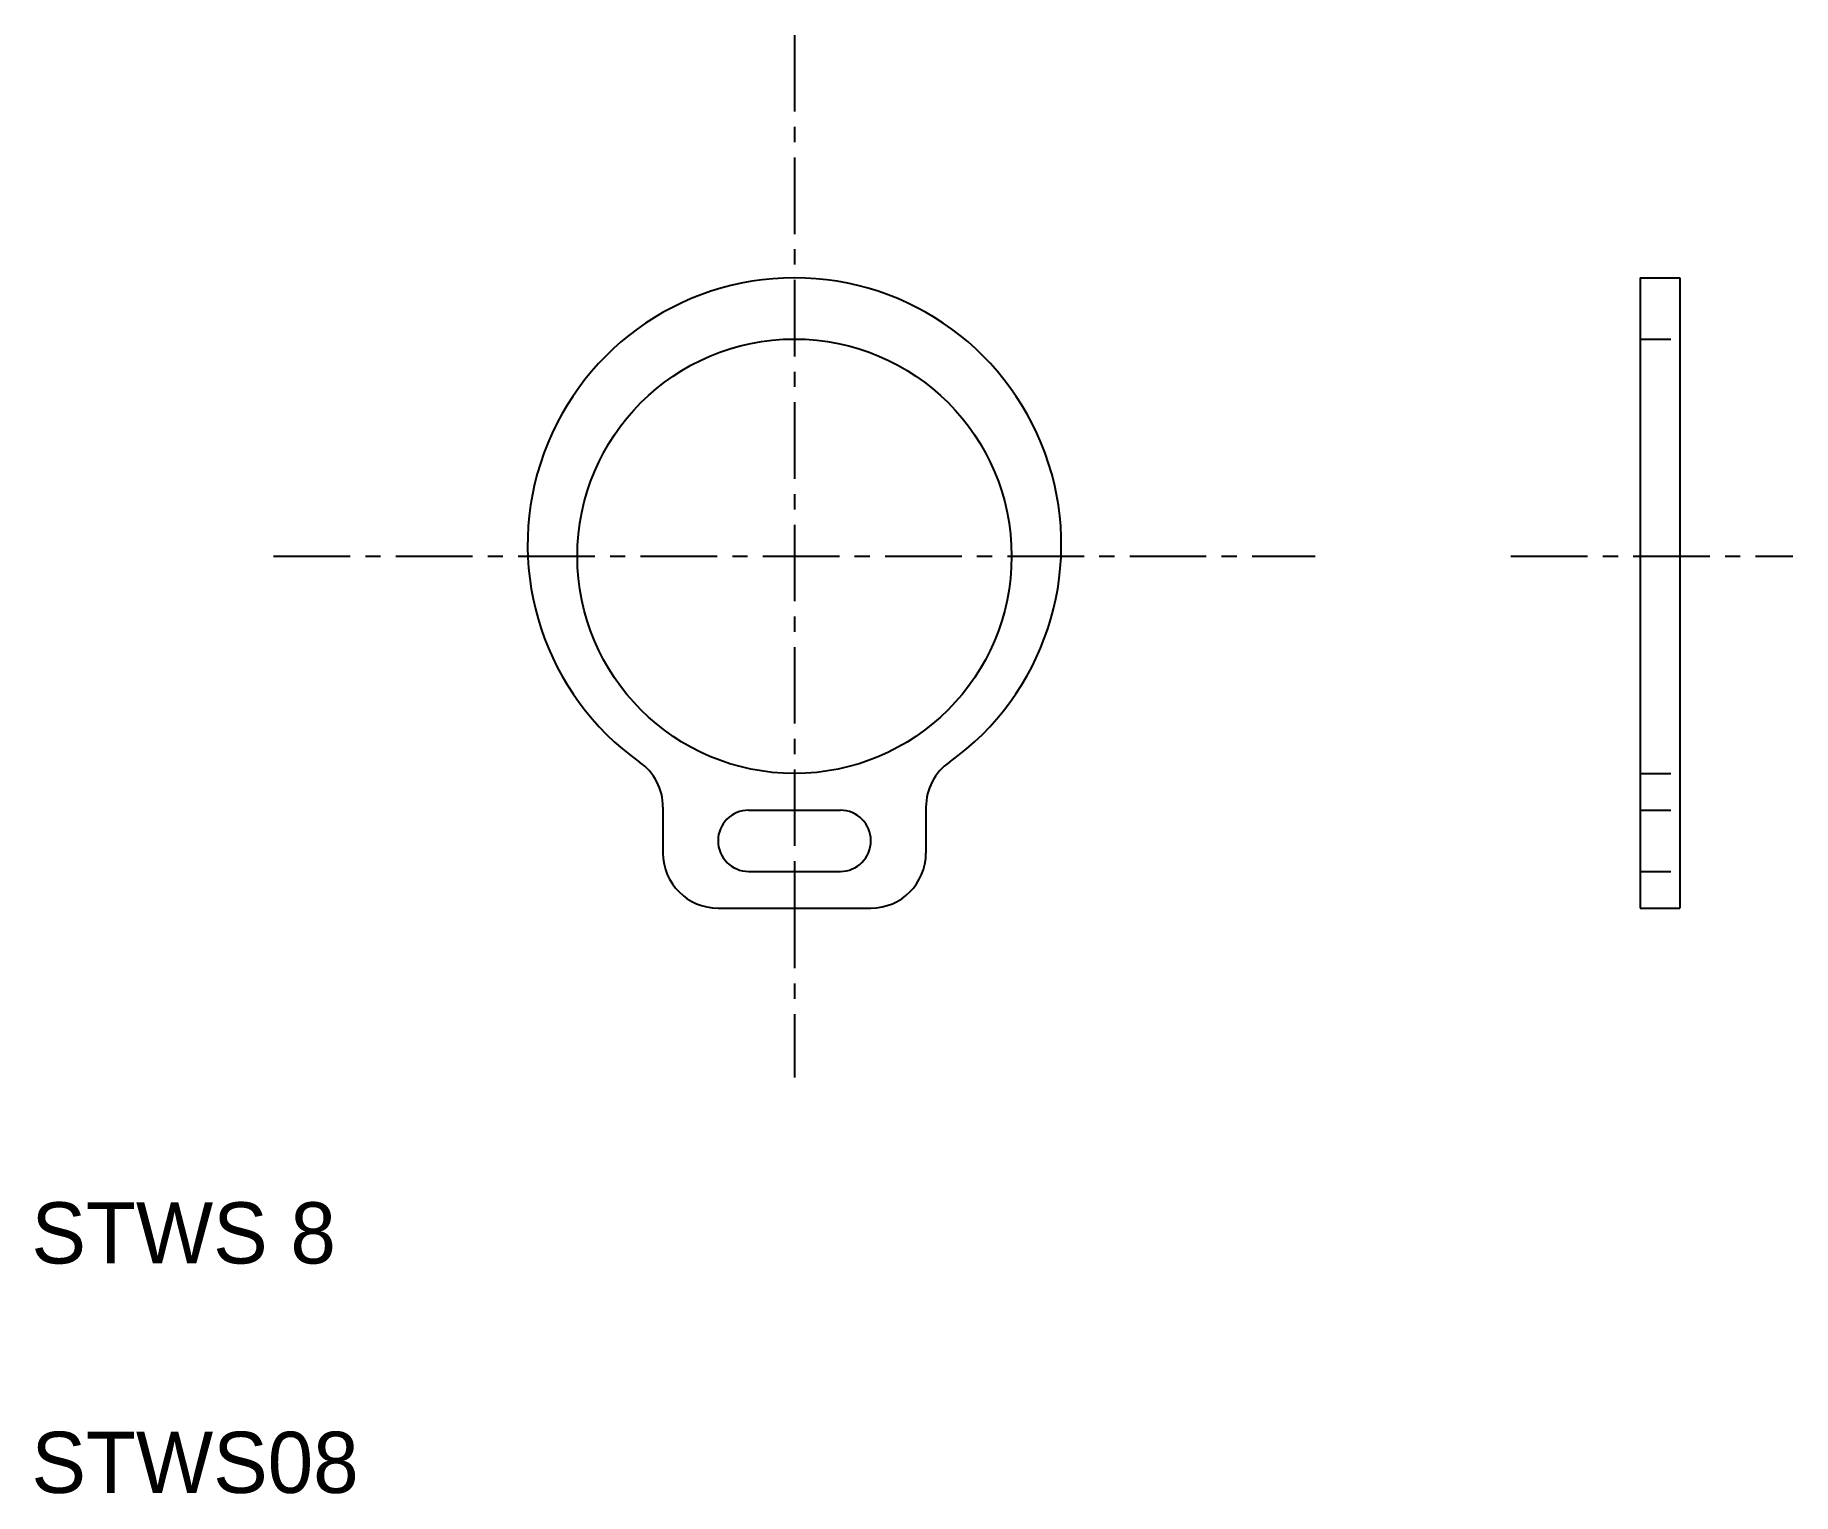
# Model space of a CAD drawing. Extents: x 2.6 to 31.3, y 2.5 to 26.3.
import ezdxf

# ---------------------------------------------------------------- set-up
doc = ezdxf.new("R2010")
doc.units = 0
doc.linetypes.add('CENTER', pattern=[2, 1.25, -0.25, 0.25, -0.25])
doc.linetypes.add('DASHED', pattern=[0.75, 0.5, -0.25])
doc.layers.get('0').update_dxf_attribs({"linetype": 'CONTINUOUS'})
doc.layers.add('CENTER', color=1, linetype='CENTER')

msp = doc.modelspace()

# ---------------------------------------------------------------- linework, layer by layer
at = {"linetype": 'CONTINUOUS'}
for p, q in [((28.804, 22.358), (28.804, 12.058)), ((28.804, 22.358), (29.454, 22.358)), ((29.454, 22.358), (29.454, 12.058)), ((12.826, 13.707), (12.826, 12.958)), ((14.226, 13.658), (15.726, 13.658)), ((17.126, 13.707), (17.126, 12.958)), ((14.226, 12.658), (15.726, 12.658)), ((13.726, 12.058), (16.226, 12.058)), ((28.804, 12.058), (29.454, 12.058))]:
    msp.add_line(p, q, dxfattribs=at)
at = {"color": 3, "linetype": 'DASHED'}
for p, q in [((28.804, 21.358), (29.454, 21.358)), ((28.804, 14.258), (29.454, 14.258)), ((28.804, 13.658), (29.454, 13.658)), ((28.804, 12.658), (29.454, 12.658))]:
    msp.add_line(p, q, dxfattribs=at)
for p, q in [((14.976, 14.258), (14.976, 13.658)), ((14.976, 12.658), (14.976, 12.058))]:
    msp.add_line(p, q)
msp.add_circle((14.976, 17.808), 3.55)
at = {"linetype": 'CONTINUOUS'}
for centre, radius, start, end in [((14.976, 17.995), 4.363, 305.5265, 234.4735), ((11.926, 13.707), 0.9, 0, 55.0939), ((18.026, 13.707), 0.9, 124.9061, 180), ((14.226, 13.158), 0.5, 90, 270), ((15.726, 13.158), 0.5, 270, 90), ((13.726, 12.958), 0.9, 180, 270), ((16.226, 12.958), 0.9, 270, 0)]:
    msp.add_arc(centre, radius, start, end, dxfattribs=at)
at = {"layer": 'CENTER', "color": 1, "linetype": 'CENTER'}
for p, q in [((14.976, 26.324), (14.976, 9.292)), ((6.46, 17.808), (23.492, 17.808)), ((26.691, 17.808), (31.3, 17.808))]:
    msp.add_line(p, q, dxfattribs=at)

# ---------------------------------------------------------------- texts
for s, p in [('STWS 8', (2.5, 6.25)), ('STWS08', (2.5, 2.5))]:
    msp.add_text(s, height=1).set_placement(p)

doc.saveas('drawing.dxf')
